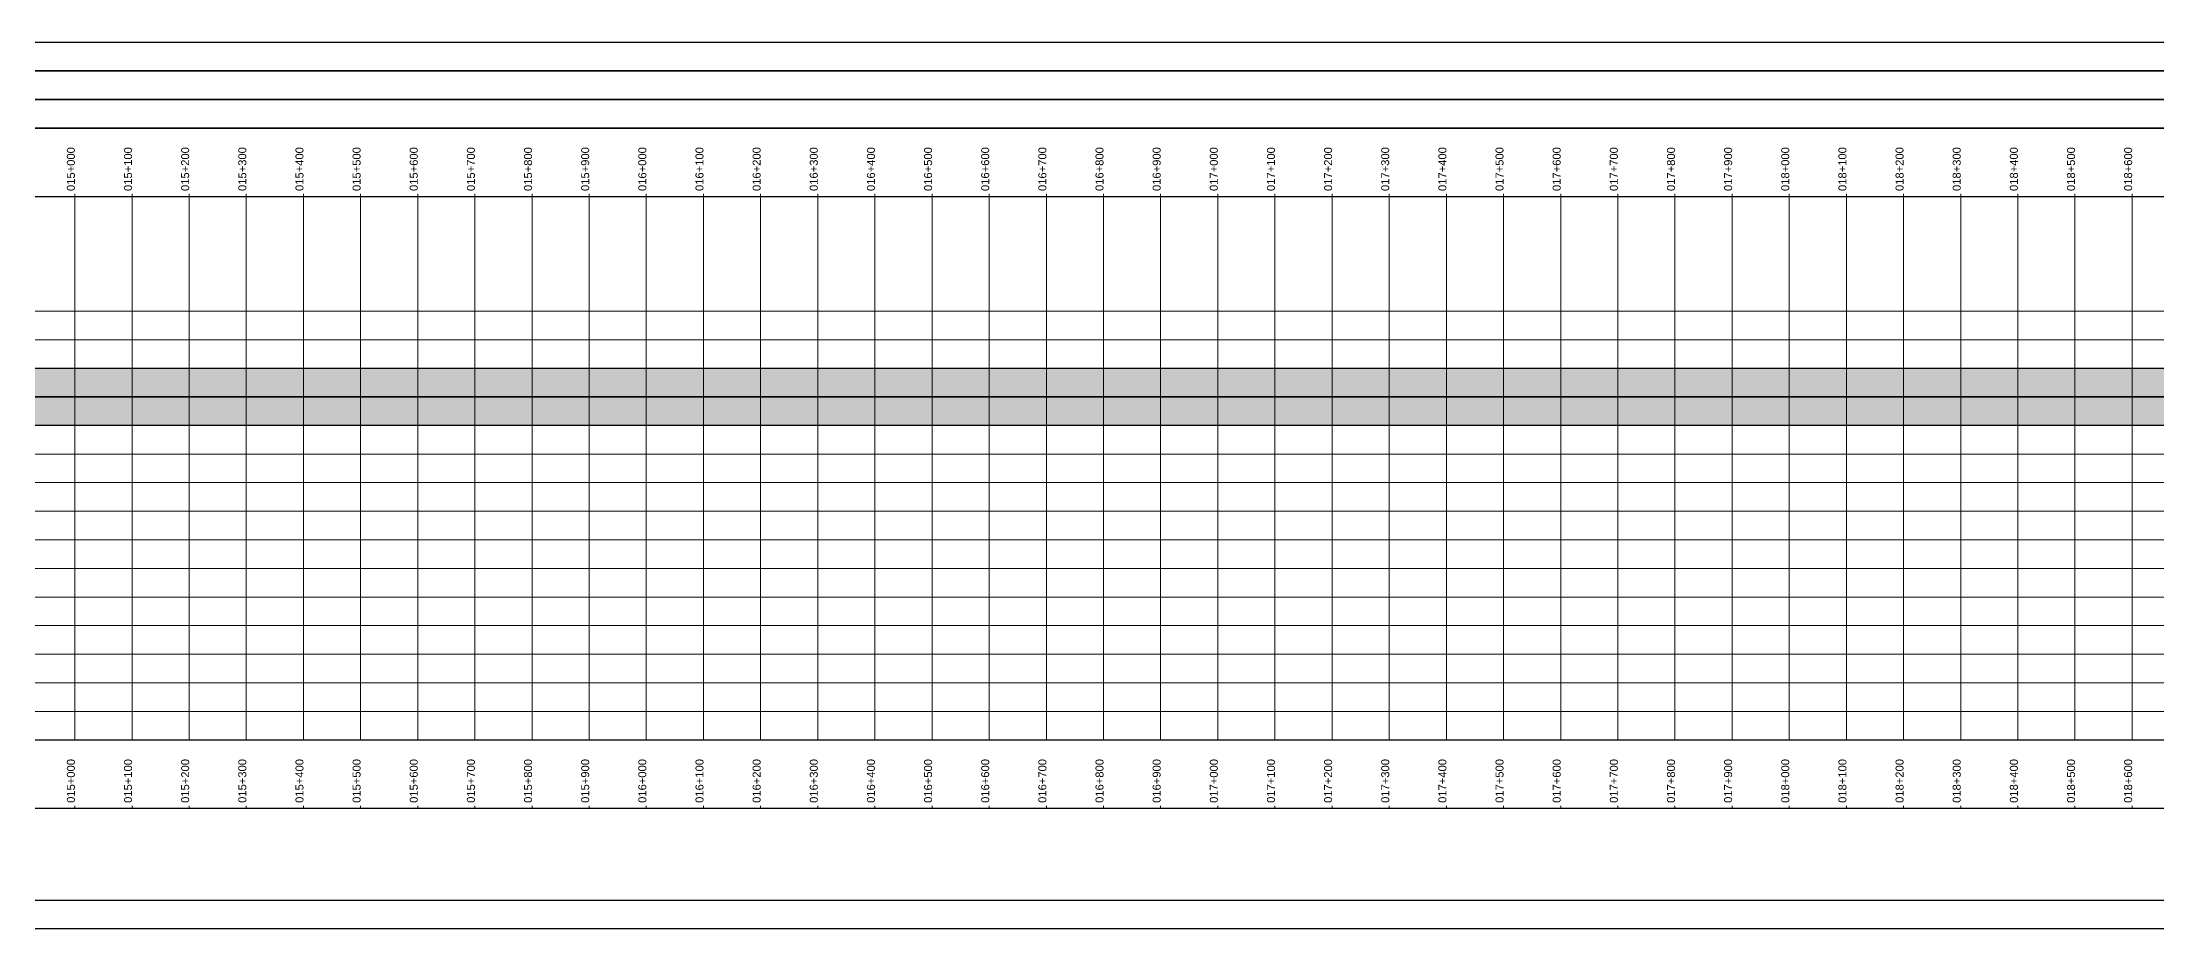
# Model space of a CAD drawing. Extents: x -247 to 52513, y 3400 to 5000.
# Drawn here: x 14943 to 18643, y 3450 to 5000 of the extents above; entities that cross this region are included whole.
import ezdxf

# ---------------------------------------------------------------- set-up
doc = ezdxf.new("R2010")
doc.units = 0
doc.linetypes.add('Dashed', pattern=[0])
for name, color, linetype in [('Activity Lines', 7, 'Continuous'), ('Chainage Text', 7, 'Continuous'), ('Entity', 7, 'Continuous'), ('Markers-One', 7, 'Continuous'), ('Outer Box', 7, 'Continuous'), ('Package', 7, 'Continuous'), ('Section', 7, 'Continuous'), ('Vertical Chainage Lines', 7, 'Continuous')]:
    doc.layers.add(name, color=color, linetype=linetype)
doc.styles.add('True type font', font='Arial.ttf')

msp = doc.modelspace()

# ---------------------------------------------------------------- hatches: boundary and pattern name
at = {"true_color": 0x407d60}
msp.add_hatch(color=163, dxfattribs=at).paths.add_polyline_path([(1000, 4430), (30000, 4430), (30000, 4380), (1000, 4380)])
at = {"true_color": 0x28209d}
msp.add_hatch(color=197, dxfattribs=at).paths.add_polyline_path([(2000, 4380), (40000, 4380), (40000, 4330), (2000, 4330)])

# ---------------------------------------------------------------- linework, layer by layer
for points in [[(1000, 4430), (30000, 4430), (30000, 4380), (1000, 4380)], [(2000, 4380), (40000, 4380), (40000, 4330), (2000, 4330)]]:
    msp.add_lwpolyline(points, close=True)
at = {"layer": 'Activity Lines', "color": 250, "linetype": 'Dashed', "lineweight": 15, "true_color": 0x000000}
msp.add_polyline3d([(53, 4530, 0), (52150, 4530, 0)], dxfattribs=at)
at = {"layer": 'Activity Lines', "color": 135, "linetype": 'Dashed', "lineweight": 15, "true_color": 0xda2b99}
msp.add_polyline3d([(53, 4480, 0), (52150, 4480, 0)], dxfattribs=at)
at = {"layer": 'Activity Lines', "color": 92, "linetype": 'Dashed', "lineweight": 15, "true_color": 0xb71de2}
msp.add_polyline3d([(53, 4430, 0), (52150, 4430, 0)], dxfattribs=at)
at = {"layer": 'Activity Lines', "color": 37, "linetype": 'Dashed', "lineweight": 15, "true_color": 0x4f0fff}
msp.add_polyline3d([(53, 4380, 0), (52150, 4380, 0)], dxfattribs=at)
at = {"layer": 'Activity Lines', "color": 11, "linetype": 'Dashed', "lineweight": 15, "true_color": 0x3ee08c}
msp.add_polyline3d([(53, 4330, 0), (52150, 4330, 0)], dxfattribs=at)
at = {"layer": 'Activity Lines', "color": 240, "linetype": 'Dashed', "lineweight": 15, "true_color": 0x724646}
msp.add_polyline3d([(53, 4280, 0), (52150, 4280, 0)], dxfattribs=at)
at = {"layer": 'Activity Lines', "color": 145, "linetype": 'Dashed', "lineweight": 15, "true_color": 0xc63939}
msp.add_polyline3d([(53, 4230, 0), (52150, 4230, 0)], dxfattribs=at)
at = {"layer": 'Activity Lines', "color": 43, "linetype": 'Dashed', "lineweight": 15, "true_color": 0x2bd43f}
msp.add_polyline3d([(53, 4180, 0), (52150, 4180, 0)], dxfattribs=at)
at = {"layer": 'Activity Lines', "color": 240, "linetype": 'Dashed', "lineweight": 15, "true_color": 0xeb0a42}
msp.add_polyline3d([(53, 4130, 0), (52150, 4130, 0)], dxfattribs=at)
at = {"layer": 'Activity Lines', "color": 163, "linetype": 'Dashed', "lineweight": 15, "true_color": 0x407d60}
msp.add_polyline3d([(53, 4080, 0), (52150, 4080, 0)], dxfattribs=at)
at = {"layer": 'Activity Lines', "color": 53, "linetype": 'Dashed', "lineweight": 15, "true_color": 0xe675a8}
msp.add_polyline3d([(53, 4030, 0), (52150, 4030, 0)], dxfattribs=at)
at = {"layer": 'Activity Lines', "color": 145, "linetype": 'Dashed', "lineweight": 15, "true_color": 0xf71d48}
msp.add_polyline3d([(53, 3980, 0), (52150, 3980, 0)], dxfattribs=at)
at = {"layer": 'Activity Lines', "color": 197, "linetype": 'Dashed', "lineweight": 15, "true_color": 0x28209d}
msp.add_polyline3d([(53, 3930, 0), (52150, 3930, 0)], dxfattribs=at)
at = {"layer": 'Activity Lines', "color": 252, "linetype": 'Dashed', "lineweight": 15, "true_color": 0xc3327f}
msp.add_polyline3d([(53, 3880, 0), (52150, 3880, 0)], dxfattribs=at)
at = {"layer": 'Activity Lines', "color": 221, "linetype": 'Dashed', "lineweight": 15, "true_color": 0x38f09a}
msp.add_polyline3d([(53, 3830, 0), (52150, 3830, 0)], dxfattribs=at)
at = {"layer": 'Entity', "color": 9, "lineweight": 25}
for points in [[(54, 4900, 0), (52149, 4900, 0), (52149, 4850, 0), (54, 4850, 0)], [(54, 3500, 0), (52149, 3500, 0), (52149, 3450, 0), (54, 3450, 0)], [(54, 3500, 0), (52149, 3500, 0), (52149, 3450, 0), (54, 3450, 0)]]:
    msp.add_polyline3d(points, close=True, dxfattribs=at)
at = {"layer": 'Markers-One', "color": 41, "linetype": 'Dashed', "lineweight": 0, "true_color": 0xe0e0e0}
for points in [[(15000, 4730, 0), (15000, 4735, 0)], [(15100, 4730, 0), (15100, 4735, 0)], [(15200, 4730, 0), (15200, 4735, 0)], [(15300, 4730, 0), (15300, 4735, 0)], [(15400, 4730, 0), (15400, 4735, 0)], [(15500, 4730, 0), (15500, 4735, 0)], [(15600, 4730, 0), (15600, 4735, 0)], [(15700, 4730, 0), (15700, 4735, 0)], [(15800, 4730, 0), (15800, 4735, 0)], [(15900, 4730, 0), (15900, 4735, 0)], [(16000, 4730, 0), (16000, 4735, 0)], [(16100, 4730, 0), (16100, 4735, 0)], [(16200, 4730, 0), (16200, 4735, 0)], [(16300, 4730, 0), (16300, 4735, 0)], [(16400, 4730, 0), (16400, 4735, 0)], [(16500, 4730, 0), (16500, 4735, 0)], [(16600, 4730, 0), (16600, 4735, 0)], [(16700, 4730, 0), (16700, 4735, 0)], [(16800, 4730, 0), (16800, 4735, 0)], [(16900, 4730, 0), (16900, 4735, 0)], [(17000, 4730, 0), (17000, 4735, 0)], [(17100, 4730, 0), (17100, 4735, 0)], [(17200, 4730, 0), (17200, 4735, 0)], [(17300, 4730, 0), (17300, 4735, 0)], [(17400, 4730, 0), (17400, 4735, 0)], [(17500, 4730, 0), (17500, 4735, 0)], [(17600, 4730, 0), (17600, 4735, 0)], [(17700, 4730, 0), (17700, 4735, 0)], [(17800, 4730, 0), (17800, 4735, 0)], [(17900, 4730, 0), (17900, 4735, 0)], [(18000, 4730, 0), (18000, 4735, 0)], [(18100, 4730, 0), (18100, 4735, 0)], [(18200, 4730, 0), (18200, 4735, 0)], [(18300, 4730, 0), (18300, 4735, 0)], [(18400, 4730, 0), (18400, 4735, 0)], [(18500, 4730, 0), (18500, 4735, 0)], [(18600, 4730, 0), (18600, 4735, 0)], [(15000, 3660, 0), (15000, 3665, 0)], [(15100, 3660, 0), (15100, 3665, 0)], [(15200, 3660, 0), (15200, 3665, 0)], [(15300, 3660, 0), (15300, 3665, 0)], [(15400, 3660, 0), (15400, 3665, 0)], [(15500, 3660, 0), (15500, 3665, 0)], [(15600, 3660, 0), (15600, 3665, 0)], [(15700, 3660, 0), (15700, 3665, 0)], [(15800, 3660, 0), (15800, 3665, 0)], [(15900, 3660, 0), (15900, 3665, 0)], [(16000, 3660, 0), (16000, 3665, 0)], [(16100, 3660, 0), (16100, 3665, 0)], [(16200, 3660, 0), (16200, 3665, 0)], [(16300, 3660, 0), (16300, 3665, 0)], [(16400, 3660, 0), (16400, 3665, 0)], [(16500, 3660, 0), (16500, 3665, 0)], [(16600, 3660, 0), (16600, 3665, 0)], [(16700, 3660, 0), (16700, 3665, 0)], [(16800, 3660, 0), (16800, 3665, 0)], [(16900, 3660, 0), (16900, 3665, 0)], [(17000, 3660, 0), (17000, 3665, 0)], [(17100, 3660, 0), (17100, 3665, 0)], [(17200, 3660, 0), (17200, 3665, 0)], [(17300, 3660, 0), (17300, 3665, 0)], [(17400, 3660, 0), (17400, 3665, 0)], [(17500, 3660, 0), (17500, 3665, 0)], [(17600, 3660, 0), (17600, 3665, 0)], [(17700, 3660, 0), (17700, 3665, 0)], [(17800, 3660, 0), (17800, 3665, 0)], [(17900, 3660, 0), (17900, 3665, 0)], [(18000, 3660, 0), (18000, 3665, 0)], [(18100, 3660, 0), (18100, 3665, 0)], [(18200, 3660, 0), (18200, 3665, 0)], [(18300, 3660, 0), (18300, 3665, 0)], [(18400, 3660, 0), (18400, 3665, 0)], [(18500, 3660, 0), (18500, 3665, 0)], [(18600, 3660, 0), (18600, 3665, 0)]]:
    msp.add_polyline3d(points, dxfattribs=at)
at = {"layer": 'Outer Box', "color": 9, "lineweight": 5}
msp.add_polyline3d([(-247, 5000, 0), (52450, 5000, 0), (52450, 3450, 0), (-247, 3450, 0)], close=True, dxfattribs=at)
at = {"layer": 'Package', "color": 9, "lineweight": 25}
for points in [[(53, 5000, 0), (52150, 5000, 0), (52150, 4950, 0), (53, 4950, 0)], [(53, 4850, 0), (52150, 4850, 0), (52150, 4730, 0), (53, 4730, 0)], [(53, 3780, 0), (52150, 3780, 0), (52150, 3660, 0), (53, 3660, 0)]]:
    msp.add_polyline3d(points, close=True, dxfattribs=at)
at = {"layer": 'Section', "color": 9, "lineweight": 25}
for points in [[(53, 4950, 0), (51150, 4950, 0), (51150, 4900, 0), (53, 4900, 0)], [(53, 4950, 0), (52140, 4950, 0), (52140, 4900, 0), (53, 4900, 0)], [(53, 4950, 0), (52150, 4950, 0), (52150, 4900, 0), (53, 4900, 0)], [(53, 4950, 0), (52150, 4950, 0), (52150, 4900, 0), (53, 4900, 0)], [(53, 4950, 0), (52150, 4950, 0), (52150, 4900, 0), (53, 4900, 0)], [(53, 4950, 0), (52150, 4950, 0), (52150, 4900, 0), (53, 4900, 0)], [(53, 4950, 0), (52150, 4950, 0), (52150, 4900, 0), (53, 4900, 0)], [(53, 4950, 0), (52150, 4950, 0), (52150, 4900, 0), (53, 4900, 0)], [(53, 4950, 0), (52150, 4950, 0), (52150, 4900, 0), (53, 4900, 0)], [(53, 4950, 0), (52145, 4950, 0), (52145, 4900, 0), (53, 4900, 0)]]:
    msp.add_polyline3d(points, close=True, dxfattribs=at)
at = {"layer": 'Vertical Chainage Lines', "color": 41, "linetype": 'Dashed', "lineweight": 0, "true_color": 0xe0e0e0}
for points in [[(15000, 4730, 0), (15000, 3780, 0)], [(15100, 4730, 0), (15100, 3780, 0)], [(15200, 4730, 0), (15200, 3780, 0)], [(15300, 4730, 0), (15300, 3780, 0)], [(15400, 4730, 0), (15400, 3780, 0)], [(15500, 4730, 0), (15500, 3780, 0)], [(15600, 4730, 0), (15600, 3780, 0)], [(15700, 4730, 0), (15700, 3780, 0)], [(15800, 4730, 0), (15800, 3780, 0)], [(15900, 4730, 0), (15900, 3780, 0)], [(16000, 4730, 0), (16000, 3780, 0)], [(16100, 4730, 0), (16100, 3780, 0)], [(16200, 4730, 0), (16200, 3780, 0)], [(16300, 4730, 0), (16300, 3780, 0)], [(16400, 4730, 0), (16400, 3780, 0)], [(16500, 4730, 0), (16500, 3780, 0)], [(16600, 4730, 0), (16600, 3780, 0)], [(16700, 4730, 0), (16700, 3780, 0)], [(16800, 4730, 0), (16800, 3780, 0)], [(16900, 4730, 0), (16900, 3780, 0)], [(17000, 4730, 0), (17000, 3780, 0)], [(17100, 4730, 0), (17100, 3780, 0)], [(17200, 4730, 0), (17200, 3780, 0)], [(17300, 4730, 0), (17300, 3780, 0)], [(17400, 4730, 0), (17400, 3780, 0)], [(17500, 4730, 0), (17500, 3780, 0)], [(17600, 4730, 0), (17600, 3780, 0)], [(17700, 4730, 0), (17700, 3780, 0)], [(17800, 4730, 0), (17800, 3780, 0)], [(17900, 4730, 0), (17900, 3780, 0)], [(18000, 4730, 0), (18000, 3780, 0)], [(18100, 4730, 0), (18100, 3780, 0)], [(18200, 4730, 0), (18200, 3780, 0)], [(18300, 4730, 0), (18300, 3780, 0)], [(18400, 4730, 0), (18400, 3780, 0)], [(18500, 4730, 0), (18500, 3780, 0)], [(18600, 4730, 0), (18600, 3780, 0)]]:
    msp.add_polyline3d(points, dxfattribs=at)

# ---------------------------------------------------------------- texts
at = {"layer": 'Chainage Text', "color": 9, "lineweight": 15, "style": 'True type font'}
for s, p in [('015+000', (15000, 4740)), ('015+100', (15100, 4740)), ('015+200', (15200, 4740)), ('015+300', (15300, 4740)), ('015+400', (15400, 4740)), ('015+500', (15500, 4740)), ('015+600', (15600, 4740)), ('015+700', (15700, 4740)), ('015+800', (15800, 4740)), ('015+900', (15900, 4740)), ('016+000', (16000, 4740)), ('016+100', (16100, 4740)), ('016+200', (16200, 4740)), ('016+300', (16300, 4740)), ('016+400', (16400, 4740)), ('016+500', (16500, 4740)), ('016+600', (16600, 4740)), ('016+700', (16700, 4740)), ('016+800', (16800, 4740)), ('016+900', (16900, 4740)), ('017+000', (17000, 4740)), ('017+100', (17100, 4740)), ('017+200', (17200, 4740)), ('017+300', (17300, 4740)), ('017+400', (17400, 4740)), ('017+500', (17500, 4740)), ('017+600', (17600, 4740)), ('017+700', (17700, 4740)), ('017+800', (17800, 4740)), ('017+900', (17900, 4740)), ('018+000', (18000, 4740)), ('018+100', (18100, 4740)), ('018+200', (18200, 4740)), ('018+300', (18300, 4740)), ('018+400', (18400, 4740)), ('018+500', (18500, 4740)), ('018+600', (18600, 4740)), ('015+000', (15000, 3670)), ('015+100', (15100, 3670)), ('015+200', (15200, 3670)), ('015+300', (15300, 3670)), ('015+400', (15400, 3670)), ('015+500', (15500, 3670)), ('015+600', (15600, 3670)), ('015+700', (15700, 3670)), ('015+800', (15800, 3670)), ('015+900', (15900, 3670)), ('016+000', (16000, 3670)), ('016+100', (16100, 3670)), ('016+200', (16200, 3670)), ('016+300', (16300, 3670)), ('016+400', (16400, 3670)), ('016+500', (16500, 3670)), ('016+600', (16600, 3670)), ('016+700', (16700, 3670)), ('016+800', (16800, 3670)), ('016+900', (16900, 3670)), ('017+000', (17000, 3670)), ('017+100', (17100, 3670)), ('017+200', (17200, 3670)), ('017+300', (17300, 3670)), ('017+400', (17400, 3670)), ('017+500', (17500, 3670)), ('017+600', (17600, 3670)), ('017+700', (17700, 3670)), ('017+800', (17800, 3670)), ('017+900', (17900, 3670)), ('018+000', (18000, 3670)), ('018+100', (18100, 3670)), ('018+200', (18200, 3670)), ('018+300', (18300, 3670)), ('018+400', (18400, 3670)), ('018+500', (18500, 3670)), ('018+600', (18600, 3670))]:
    msp.add_text(s, height=14, rotation=90, dxfattribs=at).set_placement(p)

doc.saveas('drawing.dxf')
